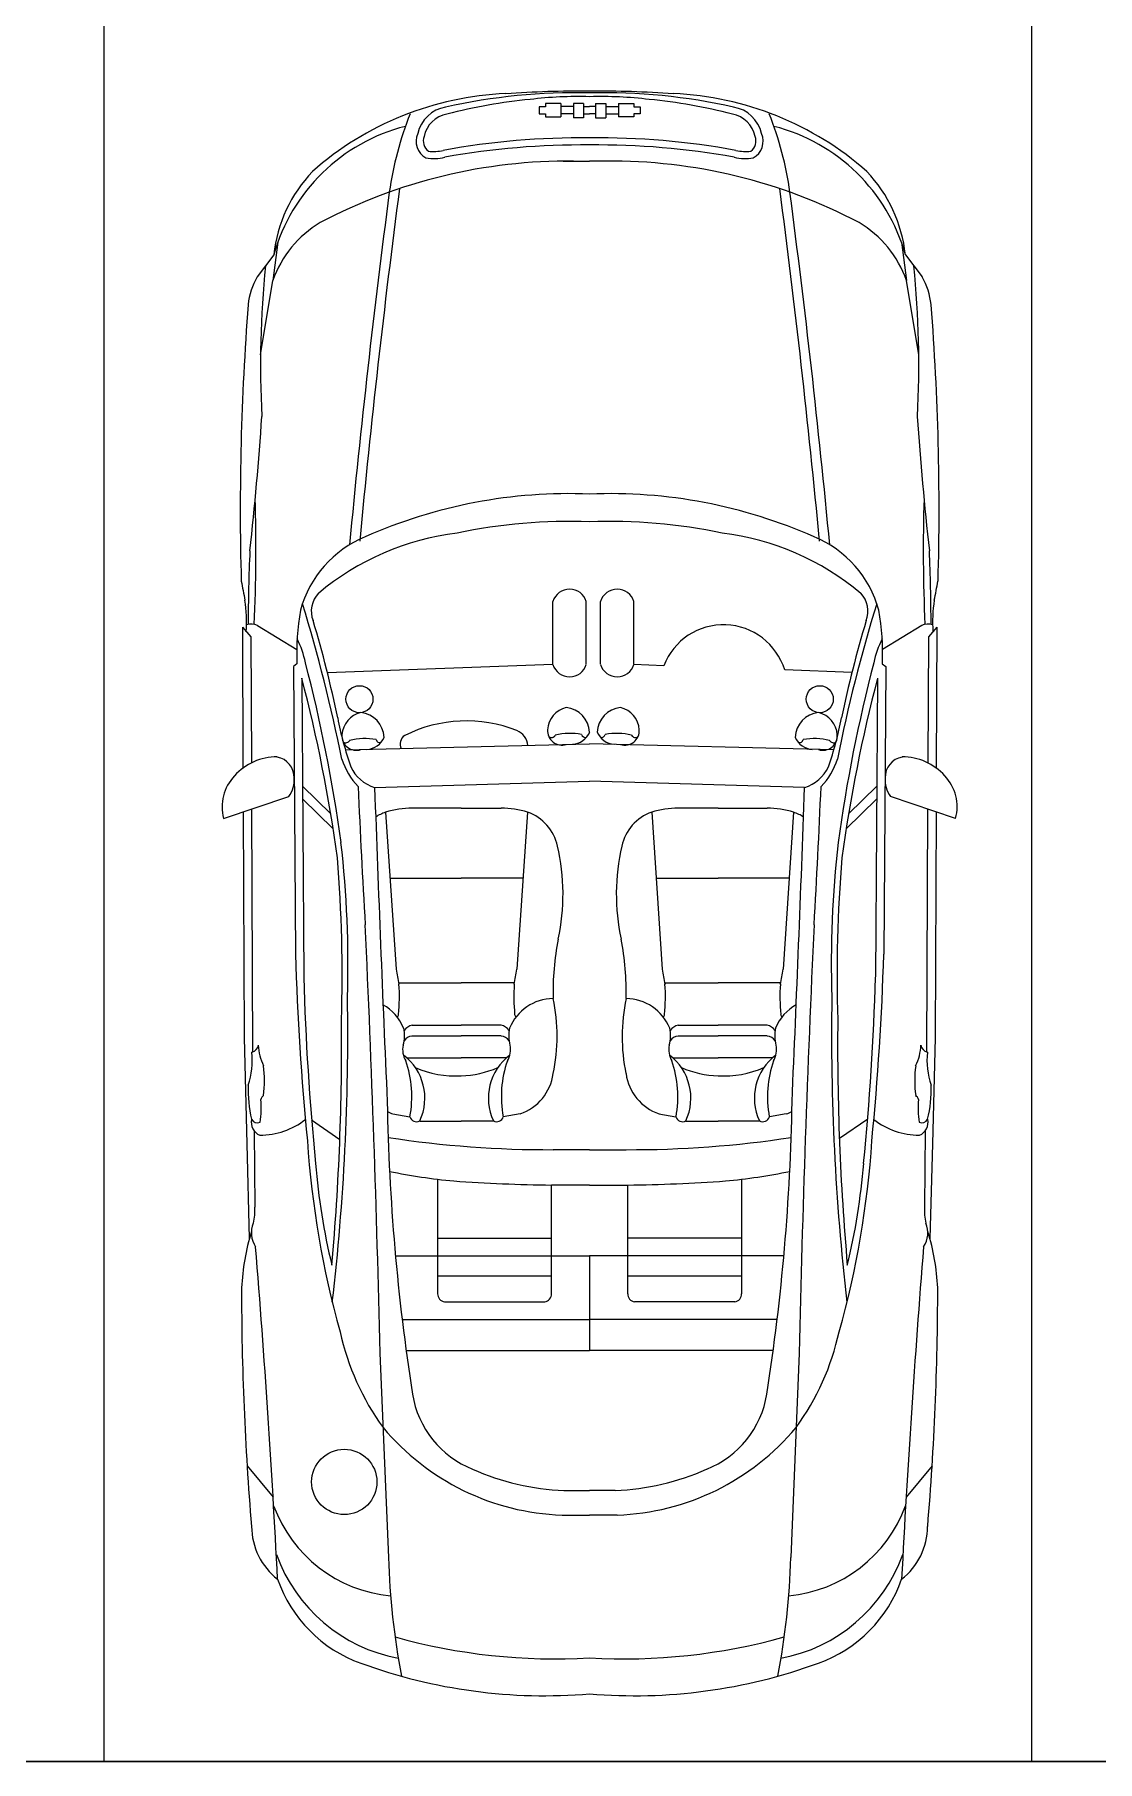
# Model space of a CAD drawing. Header units: inches. Extents: x 484217 to 497210, y -26946 to -21493.
# Drawn here: x 492366.3 to 492481.2, y -22743.9 to -22557.2 of the extents above; entities that cross this region are included whole.
import ezdxf

# ---------------------------------------------------------------- set-up
doc = ezdxf.new("R2010")
doc.units = ezdxf.units.IN
doc.header["$LTSCALE"] = 20
doc.header["$MEASUREMENT"] = 0
doc.layers.add('ceco.net 92', color=9, linetype='Continuous')
doc.layers.add('Parking', color=7, linetype='Continuous')

msp = doc.modelspace()

# ---------------------------------------------------------------- linework, layer by layer
at = {"layer": 'ceco.net 92', "linetype": 'ByBlock', "ltscale": 0.4}
for p, q in [((492420.83, -22565.03), (492420.83, -22565.77)), ((492421.52, -22565.03), (492420.83, -22565.03)), ((492423.17, -22564.65), (492421.52, -22564.65)), ((492421.52, -22564.65), (492421.52, -22565.03)), ((492423.17, -22564.65), (492423.17, -22566.11)), ((492424.54, -22564.98), (492423.17, -22564.98)), ((492424.54, -22564.66), (492424.54, -22566.21)), ((492425.65, -22564.66), (492424.54, -22564.66)), ((492425.65, -22564.66), (492425.65, -22566.21)), ((492425.65, -22564.98), (492426.3, -22564.98)), ((492426.94, -22564.98), (492426.3, -22564.98)), ((492426.94, -22564.66), (492426.94, -22566.21)), ((492426.94, -22564.66), (492428.05, -22564.66)), ((492428.05, -22564.66), (492428.05, -22566.21)), ((492428.05, -22564.98), (492429.42, -22564.98)), ((492429.42, -22564.65), (492429.42, -22566.11)), ((492429.42, -22564.65), (492431.08, -22564.65)), ((492431.08, -22564.65), (492431.08, -22565.03)), ((492431.08, -22565.03), (492431.76, -22565.03)), ((492431.76, -22565.03), (492431.76, -22565.77)), ((492420.83, -22565.77), (492421.52, -22565.77)), ((492421.52, -22565.77), (492421.52, -22566.11)), ((492421.52, -22566.11), (492423.17, -22566.11)), ((492424.54, -22565.78), (492423.17, -22565.78)), ((492425.65, -22566.21), (492424.54, -22566.21)), ((492425.65, -22565.78), (492426.3, -22565.78)), ((492426.94, -22565.78), (492426.3, -22565.78)), ((492426.94, -22566.21), (492428.05, -22566.21)), ((492428.05, -22565.78), (492429.42, -22565.78)), ((492431.08, -22566.11), (492429.42, -22566.11)), ((492431.08, -22565.77), (492431.08, -22566.11)), ((492431.76, -22565.77), (492431.08, -22565.77)), ((492423.43, -22570.89), (492426.3, -22570.89)), ((492429.16, -22570.89), (492426.3, -22570.89)), ((492392.59, -22579.64), (492392.04, -22583.79)), ((492460.01, -22579.64), (492460.55, -22583.79)), ((492392.15, -22581.01), (492390.35, -22583.4)), ((492460.45, -22581.01), (492462.24, -22583.4)), ((492390.71, -22591.85), (492392.04, -22583.79)), ((492461.88, -22591.85), (492460.55, -22583.79)), ((492422.32, -22625.29), (492422.32, -22618.51)), ((492425.93, -22625.29), (492425.93, -22618.51)), ((492427.48, -22625.29), (492427.48, -22618.51)), ((492431.09, -22625.29), (492431.09, -22618.51)), ((492390.39, -22621.11), (492394.63, -22623.67)), ((492462.2, -22621.11), (492457.96, -22623.67)), ((492388.75, -22621.27), (492388.81, -22636.52)), ((492388.75, -22621.27), (492389.67, -22622.32)), ((492389.67, -22622.32), (492389.73, -22635.95)), ((492462.92, -22622.32), (492462.86, -22635.95)), ((492463.85, -22621.27), (492462.92, -22622.32)), ((492463.85, -22621.27), (492463.78, -22636.52)), ((492394.65, -22625.24), (492394.28, -22625.53)), ((492394.28, -22625.53), (492394.49, -22656.63)), ((492395.17, -22626.77), (492395.38, -22659.09)), ((492397.94, -22626.16), (492422.32, -22625.29)), ((492434.32, -22625.44), (492431.08, -22625.32)), ((492454.65, -22626.16), (492447.39, -22625.9)), ((492457.43, -22626.77), (492457.22, -22659.09)), ((492457.94, -22625.24), (492458.31, -22625.53)), ((492458.31, -22625.53), (492458.1, -22656.63)), ((492399.89, -22634.53), (492426.3, -22633.88)), ((492452.7, -22634.53), (492426.3, -22633.88)), ((492403.05, -22638.59), (492426.3, -22637.92)), ((492449.54, -22638.59), (492426.3, -22637.92)), ((492386.72, -22641.95), (492393.77, -22639.58)), ((492395.24, -22638.47), (492398.31, -22641.47)), ((492395.25, -22639.82), (492398.57, -22643.09)), ((492457.34, -22639.82), (492454.03, -22643.09)), ((492457.35, -22638.47), (492454.29, -22641.47)), ((492465.87, -22641.95), (492458.82, -22639.58)), ((492388.83, -22641.24), (492388.94, -22665.66)), ((492389.75, -22640.93), (492389.86, -22667.19)), ((492404.24, -22641.28), (492405.39, -22658.25)), ((492412.4, -22640.84), (492407.09, -22640.84)), ((492412.4, -22640.84), (492416.73, -22640.84)), ((492419.59, -22641.28), (492418.44, -22658.25)), ((492433.01, -22641.28), (492434.15, -22658.25)), ((492440.2, -22640.84), (492435.86, -22640.84)), ((492440.2, -22640.84), (492445.5, -22640.84)), ((492448.35, -22641.28), (492447.21, -22658.25)), ((492462.84, -22640.93), (492462.73, -22667.19)), ((492463.76, -22641.24), (492463.65, -22665.66)), ((492404.72, -22648.42), (492412.4, -22648.42)), ((492419.1, -22648.42), (492412.4, -22648.42)), ((492433.49, -22648.42), (492440.2, -22648.42)), ((492447.87, -22648.42), (492440.2, -22648.42)), ((492405.66, -22659.74), (492412.4, -22659.74)), ((492418.17, -22659.74), (492412.4, -22659.74)), ((492434.42, -22659.74), (492440.2, -22659.74)), ((492446.94, -22659.74), (492440.2, -22659.74)), ((492388.94, -22665.66), (492389.23, -22677.12)), ((492407.09, -22665.47), (492412.4, -22665.47)), ((492407.1, -22664.3), (492412.4, -22664.3)), ((492416.72, -22664.3), (492412.4, -22664.3)), ((492416.73, -22665.47), (492412.4, -22665.47)), ((492435.86, -22665.47), (492440.2, -22665.47)), ((492435.87, -22664.3), (492440.2, -22664.3)), ((492445.49, -22664.3), (492440.2, -22664.3)), ((492445.5, -22665.47), (492440.2, -22665.47)), ((492463.65, -22665.66), (492463.36, -22677.12)), ((492406.51, -22667.83), (492412.4, -22667.83)), ((492417.32, -22667.83), (492412.4, -22667.83)), ((492435.28, -22667.83), (492440.2, -22667.83)), ((492446.08, -22667.83), (492440.2, -22667.83)), ((492396.24, -22674.55), (492399.29, -22676.66)), ((492405.03, -22673.89), (492406.87, -22674.2)), ((492407.93, -22674.66), (492412.4, -22674.66)), ((492415.89, -22674.66), (492412.4, -22674.66)), ((492418.8, -22673.89), (492416.96, -22674.2)), ((492433.79, -22673.89), (492435.63, -22674.2)), ((492436.7, -22674.66), (492440.2, -22674.66)), ((492444.66, -22674.66), (492440.2, -22674.66)), ((492447.56, -22673.89), (492445.73, -22674.2)), ((492456.36, -22674.46), (492453.3, -22676.55)), ((492389.23, -22677.12), (492389.5, -22687.37)), ((492390.04, -22675.76), (492390.08, -22683.96)), ((492462.56, -22675.76), (492462.51, -22683.96)), ((492463.36, -22677.12), (492463.09, -22687.37)), ((492426.3, -22677.76), (492422.36, -22677.76)), ((492426.3, -22677.76), (492430.23, -22677.76)), ((492409.86, -22680.95), (492409.86, -22693.34)), ((492422.19, -22693.34), (492422.19, -22681.59)), ((492426.3, -22681.59), (492422.19, -22681.59)), ((492426.3, -22681.59), (492430.41, -22681.59)), ((492430.41, -22693.34), (492430.41, -22681.59)), ((492442.73, -22680.95), (492442.73, -22693.34)), ((492409.86, -22687.33), (492422.19, -22687.33)), ((492442.73, -22687.33), (492430.41, -22687.33)), ((492405.3, -22689.22), (492426.3, -22689.22)), ((492447.29, -22689.22), (492426.3, -22689.22)), ((492426.3, -22689.22), (492426.3, -22699.48)), ((492422.19, -22691.44), (492409.86, -22691.44)), ((492442.73, -22691.44), (492430.41, -22691.44)), ((492410.6, -22694.21), (492421.45, -22694.21)), ((492441.99, -22694.21), (492431.14, -22694.21)), ((492406.02, -22696.11), (492426.3, -22696.11)), ((492446.57, -22696.11), (492426.3, -22696.11)), ((492406.45, -22699.48), (492426.3, -22699.48)), ((492446.14, -22699.48), (492426.3, -22699.48)), ((492403.63, -22699.76), (492404.54, -22721.83)), ((492448.96, -22699.76), (492448.05, -22721.83)), ((492389.26, -22711.94), (492392.07, -22715.32)), ((492463.33, -22711.94), (492460.52, -22715.32)), ((492423.52, -22714.6), (492426.3, -22714.6)), ((492429.07, -22714.6), (492426.3, -22714.6)), ((492423.31, -22717.26), (492426.3, -22717.26)), ((492429.28, -22717.26), (492426.3, -22717.26))]:
    msp.add_line(p, q, dxfattribs=at)
for centre, radius in [((492401.41, -22629.06), 1.46), ((492451.18, -22629.06), 1.46), ((492399.77, -22713.68), 3.53)]:
    msp.add_circle(centre, radius, dxfattribs=at)
for centre, radius, start, end in [((492425.69, -22691.4), 128.08, 89.7285, 93.7838), ((492426.9, -22691.4), 128.08, 86.2162, 90.2715), ((492418.7, -22597.44), 33.88, 92.4796, 131.3533), ((492411.38, -22568.76), 3.77, 99.9668, 167.0163), ((492424.9, -22628.67), 65.18, 88.7766, 102.5631), ((492424.98, -22619.52), 55.53, 95.2882, 104.725), ((492424.93, -22604.06), 40.15, 88.0499, 97.256), ((492427.69, -22628.67), 65.18, 77.4369, 91.2234), ((492427.66, -22604.06), 40.15, 82.744, 91.9501), ((492427.62, -22619.52), 55.53, 75.275, 84.7118), ((492433.89, -22597.44), 33.88, 48.6467, 87.5204), ((492441.21, -22568.76), 3.77, 12.9837, 80.0332), ((492441, -22579.36), 36.72, 158.3042, 172.0015), ((492411.44, -22568.88), 3.12, 100.7117, 167.7366), ((492441.15, -22568.88), 3.12, 12.2634, 79.2883), ((492411.59, -22579.36), 36.72, 7.9985, 21.6958), ((492411.32, -22586.44), 19.93, 104.3742, 164.1868), ((492409.59, -22568.74), 2.06, 156.3023, 241.261), ((492409.71, -22568.7), 1.4, 159.8902, 233.0209), ((492425.43, -22651.19), 82.82, 89.4, 100.4078), ((492427.16, -22651.19), 82.82, 79.5922, 90.6), ((492442.88, -22568.7), 1.4, 306.9791, 20.1098), ((492443, -22568.74), 2.06, 298.739, 23.6977), ((492441.27, -22586.44), 19.93, 15.8132, 75.6258), ((492409.46, -22566.19), 4.43, 258.7929, 285.674), ((492409.41, -22565.01), 4.84, 263.5513, 282.6293), ((492425.62, -22654.79), 85.65, 89.5489, 100.0611), ((492426.97, -22654.79), 85.65, 79.9389, 90.4511), ((492443.13, -22566.19), 4.43, 254.326, 281.2071), ((492443.18, -22565.01), 4.84, 257.3707, 276.4487), ((492407.53, -22582.68), 15.47, 136.4256, 173.7926), ((492424, -22628.42), 57.53, 89.4335, 117.8054), ((492428.59, -22628.42), 57.53, 62.1946, 90.5665), ((492445.06, -22582.68), 15.47, 6.2074, 43.5744), ((493453.78, -22711.93), 1058.14, 172.52343, 174.60096), ((493454.88, -22711.55), 1058.14, 172.52343, 174.60096), ((491397.71, -22711.55), 1058.14, 5.39904, 7.47657), ((491398.81, -22711.93), 1058.14, 5.39904, 7.47657), ((492403.13, -22587.65), 11.74, 120.5083, 160.8185), ((492449.47, -22587.65), 11.74, 19.1815, 59.4917), ((492396.77, -22587.14), 7.43, 149.7763, 174.3378), ((492493.18, -22592.75), 102.47, 174.0929, 183.208), ((492359.42, -22592.75), 102.47, 356.792, 5.9071), ((492455.82, -22587.14), 7.43, 5.6622, 30.2237), ((492672.59, -22608.51), 284.07, 175.5391, 181.5729), ((492180.01, -22608.51), 284.07, 358.4271, 4.4609), ((492061.25, -22576.27), 330.36, 353.6138, 356.1446), ((492791.34, -22576.27), 330.36, 183.8554, 186.3862), ((492205.22, -22612.77), 185, 357.4583, 1.6741), ((492424.06, -22661.14), 54.3, 87.6369, 113.9407), ((492428.53, -22661.14), 54.3, 66.0593, 92.3631), ((492647.37, -22612.77), 185, 178.3259, 182.5417), ((492424.18, -22669.67), 59.83, 87.9716, 101.7858), ((492428.41, -22669.67), 59.83, 78.2142, 92.0284), ((492406.62, -22622.61), 12.02, 112.5113, 164.7357), ((492415.5, -22639.7), 28.82, 97.0586, 129.984), ((492437.09, -22639.7), 28.82, 50.016, 82.9414), ((492445.97, -22622.61), 12.02, 15.2643, 67.4887), ((492567.39, -22621.05), 178.01, 177.4141, 179.9724), ((492285.2, -22621.05), 178.01, 0.0276, 2.5859), ((492510.64, -22593.2), 124.18, 190.7237, 191.683), ((492424.13, -22619.06), 1.89, 16.8513, 163.1487), ((492429.28, -22619.06), 1.89, 16.8513, 163.1487), ((492341.95, -22593.2), 124.18, 348.317, 349.2763), ((492373.89, -22620.71), 15.32, 356.0663, 8.8793), ((492235.5, -22668.13), 167.21, 11.2414, 17.1819), ((492398.99, -22619.54), 2.79, 136.3282, 201.5072), ((492617.09, -22668.13), 167.21, 162.8181, 168.7586), ((492453.6, -22619.54), 2.79, 338.4928, 43.6718), ((492478.7, -22620.71), 15.32, 171.1207, 183.9337), ((492389.68, -22622.46), 1.53, 62.0371, 107.8668), ((492421.21, -22624.07), 26.58, 169.9869, 182.5209), ((492277.69, -22656.22), 123.95, 11.6969, 16.7153), ((492440.77, -22627.93), 6.92, 17.033, 158.902), ((492574.91, -22656.22), 123.95, 163.2847, 168.3031), ((492431.39, -22624.07), 26.58, 357.4791, 10.0131), ((492462.91, -22622.46), 1.53, 72.1332, 117.9629), ((492386.37, -22626.88), 9.36, 10.8566, 27.5456), ((492466.22, -22626.88), 9.36, 152.4544, 169.1434), ((492237.11, -22668.23), 163.41, 7.7493, 14.6958), ((492237.5, -22666.57), 163.41, 7.7493, 14.6958), ((492424.13, -22624.75), 1.89, 196.8513, 343.1487), ((492429.28, -22624.75), 1.89, 196.8513, 343.1487), ((492615.09, -22666.57), 163.41, 165.3042, 172.2507), ((492615.49, -22668.23), 163.41, 165.3042, 172.2507), ((492402.17, -22633.09), 2.66, 103.566, 176.0612), ((492401.27, -22633.3), 2.8, 2.334, 84.3155), ((492424.4, -22632.54), 2.66, 103.566, 176.0612), ((492423.49, -22632.74), 2.8, 2.334, 84.3155), ((492429.91, -22632.74), 2.8, 95.6845, 177.666), ((492429.01, -22632.54), 2.66, 3.9388, 76.434), ((492451.32, -22633.3), 2.8, 95.6845, 177.666), ((492450.42, -22633.09), 2.66, 3.9388, 76.434), ((492434.51, -22624.39), 36.08, 190.696, 199.3746), ((492412.97, -22646.32), 14.91, 68.4751, 116.5496), ((492423.3, -22632.46), 1.56, 176.1507, 287.7977), ((492430.11, -22632.46), 1.56, 252.2023, 3.8493), ((492418.08, -22624.39), 36.08, 340.6254, 349.304), ((492401.07, -22633.02), 1.56, 176.1507, 287.7977), ((492399.92, -22633.27), 0.5, 239.575, 329.6698), ((492401.96, -22639.54), 6.23, 78.532, 104.9657), ((492402.1, -22632.35), 2.14, 273.1658, 337.0853), ((492403.62, -22633.33), 0.432, 193.8542, 281.6444), ((492406.9, -22633.89), 1.09, 123.5132, 207.8422), ((492417.79, -22634.15), 1.81, 2.6246, 69.052), ((492422.15, -22632.71), 0.5, 239.575, 329.6698), ((492424.19, -22638.98), 6.23, 78.532, 104.9657), ((492424.33, -22631.79), 2.14, 273.1658, 337.0853), ((492425.85, -22632.78), 0.432, 193.8542, 281.6444), ((492429.08, -22631.79), 2.14, 202.9147, 266.8342), ((492427.56, -22632.78), 0.432, 258.3556, 346.1458), ((492429.22, -22638.98), 6.23, 75.0343, 101.468), ((492431.26, -22632.71), 0.5, 210.3302, 300.425), ((492450.49, -22632.35), 2.14, 202.9147, 266.8342), ((492448.97, -22633.33), 0.432, 258.3556, 346.1458), ((492450.63, -22639.54), 6.23, 75.0343, 101.468), ((492451.52, -22633.02), 1.56, 252.2023, 3.8493), ((492452.67, -22633.27), 0.5, 210.3302, 300.425), ((492392.46, -22641.41), 6.11, 89.4849, 138.3148), ((492392.11, -22637.52), 2.24, 358.947, 79.5939), ((492406.6, -22633.34), 7.42, 197.1686, 224.1637), ((492446, -22633.34), 7.42, 315.8363, 342.8314), ((492460.48, -22637.52), 2.24, 100.4061, 181.053), ((492460.13, -22641.41), 6.11, 41.6852, 90.5151), ((492391.36, -22640.69), 4.81, 136.1162, 195.2311), ((492391.22, -22637.76), 3.14, 324.5205, 3.7011), ((492404.25, -22634.62), 4.16, 204.8162, 253.1166), ((492448.34, -22634.62), 4.16, 286.8834, 335.1838), ((492461.38, -22637.76), 3.14, 176.2989, 215.4795), ((492461.23, -22640.69), 4.81, 344.7689, 43.8838), ((493393.7, -22595.54), 993.36, 182.47923, 183.34157), ((496207.77, -22502.9), 3807.14, 182.04259, 182.55444), ((488644.82, -22502.9), 3807.14, 357.44556, 357.95741), ((491458.89, -22595.54), 993.36, 356.65843, 357.52077), ((492405.87, -22645.97), 4.97, 109.219, 123.0743), ((492407.31, -22651.73), 10.9, 91.1376, 106.3676), ((492416.52, -22651.73), 10.9, 73.6324, 88.8624), ((492417.95, -22645.97), 4.97, 11.9043, 70.781), ((492434.64, -22645.97), 4.97, 109.219, 168.0957), ((492436.08, -22651.73), 10.9, 91.1376, 106.3676), ((492445.28, -22651.73), 10.9, 73.6324, 88.8624), ((492446.72, -22645.97), 4.97, 56.9257, 70.781), ((492286.6, -22657.65), 113.57, 358.1682, 6.6272), ((492400.63, -22650.15), 22.79, 347.734, 13.2048), ((492451.97, -22650.15), 22.79, 166.7952, 192.266), ((492565.99, -22657.65), 113.57, 173.3728, 181.8318), ((492243.03, -22658.95), 156.51, 358.2465, 4.6738), ((492609.56, -22658.95), 156.51, 175.3262, 181.7535), ((490469.8, -22743.48), 1934.33, 1.2954, 2.66804), ((494382.79, -22743.48), 1934.33, 177.33196, 178.7046), ((492684.91, -22648.22), 290.54, 181.6581, 185.6442), ((492451.62, -22660.67), 29.28, 168.8086, 181.4888), ((492400.97, -22660.67), 29.28, 358.5112, 11.1914), ((492167.68, -22648.22), 290.54, 354.3558, 358.3419), ((492448.81, -22651.13), 44.01, 189.3191, 191.4599), ((492375.01, -22651.13), 44.01, 348.5401, 350.6809), ((492477.58, -22651.13), 44.01, 189.3191, 191.4599), ((492403.78, -22651.13), 44.01, 348.5401, 350.6809), ((492685.8, -22650.69), 290.54, 181.6581, 185.6442), ((492385.5, -22661.23), 20.23, 354.6132, 3.8473), ((492438.33, -22661.23), 20.23, 176.1527, 185.3868), ((492414.26, -22661.23), 20.23, 354.6132, 3.8473), ((492467.1, -22661.23), 20.23, 176.1527, 185.3868), ((492166.79, -22650.69), 290.54, 354.3558, 358.3419), ((492149.82, -22665.36), 250.33, 353.3724, 0.934), ((492401.43, -22666.57), 5.14, 22.3975, 60.6151), ((492422.39, -22666.57), 5.14, 90.4832, 157.6025), ((492403.05, -22665.52), 19.73, 348.2379, 11.9629), ((492449.54, -22665.52), 19.73, 168.0371, 191.7621), ((492430.2, -22666.57), 5.14, 22.3975, 89.5168), ((492451.16, -22666.57), 5.14, 119.3849, 157.6025), ((492702.78, -22665.36), 250.33, 179.066, 186.6276), ((492127.25, -22666.4), 272.23, 354.9734, 0.5611), ((492405.09, -22663.08), 0.553, 319.6076, 354.8527), ((492418.74, -22663.08), 0.553, 185.1473, 220.3924), ((492433.85, -22663.08), 0.553, 319.6076, 354.8527), ((492447.5, -22663.08), 0.553, 185.1473, 220.3924), ((492725.34, -22666.4), 272.23, 179.4389, 185.0266), ((492402.3, -22665.44), 3.98, 345.012, 11.9446), ((492407.5, -22665.87), 1.62, 104.0887, 141.4563), ((492407.26, -22666.72), 1.26, 97.9059, 144.3308), ((492416.33, -22665.87), 1.62, 38.5437, 75.9113), ((492416.56, -22666.72), 1.26, 35.6692, 82.0941), ((492421.53, -22665.44), 3.98, 168.0554, 194.988), ((492431.06, -22665.44), 3.98, 345.012, 11.9446), ((492436.26, -22665.87), 1.62, 104.0887, 141.4563), ((492436.03, -22666.72), 1.26, 97.9059, 144.3308), ((492445.09, -22665.87), 1.62, 38.5437, 75.9113), ((492445.33, -22666.72), 1.26, 35.6692, 82.0941), ((492450.29, -22665.44), 3.98, 168.0554, 194.988), ((492380.97, -22668.05), 8.85, 341.9331, 5.3947), ((492389.61, -22666.36), 0.871, 281.3717, 354.4621), ((492395.88, -22666.26), 5.41, 182.0162, 206.6401), ((492408.36, -22666.97), 2.28, 167.3205, 211.2352), ((492402.64, -22672.19), 5.84, 335.0712, 52.9273), ((492421.19, -22672.19), 5.84, 127.0727, 204.9288), ((492415.47, -22666.97), 2.28, 328.7648, 12.6795), ((492437.13, -22666.97), 2.28, 167.3205, 211.2352), ((492431.4, -22672.19), 5.84, 335.0712, 52.9273), ((492449.95, -22672.19), 5.84, 127.0727, 204.9288), ((492444.23, -22666.97), 2.28, 328.7648, 12.6795), ((492456.71, -22666.26), 5.41, 333.3599, 357.9838), ((492462.99, -22666.36), 0.871, 185.5379, 258.6283), ((492471.62, -22668.05), 8.85, 174.6053, 198.0669), ((492379.58, -22670.27), 11.57, 351.9142, 7.8999), ((492395.28, -22672.02), 11.79, 349.337, 19.1988), ((492411.8, -22658.85), 10.94, 246.5377, 273.0986), ((492412.02, -22658.85), 10.94, 271.9607, 293.4623), ((492428.54, -22672.02), 11.79, 160.8012, 190.663), ((492417.05, -22668.83), 5.35, 289.0023, 352.384), ((492435.54, -22668.83), 5.35, 187.616, 250.9977), ((492424.05, -22672.02), 11.79, 349.337, 19.1988), ((492440.57, -22658.85), 10.94, 246.5377, 268.0393), ((492440.79, -22658.85), 10.94, 266.9014, 293.4623), ((492457.31, -22672.02), 11.79, 160.8012, 190.663), ((492473.01, -22670.27), 11.57, 172.1001, 188.0858), ((492402.74, -22671.33), 13.37, 177.6843, 193.6152), ((492449.85, -22671.33), 13.37, 346.3848, 2.3157), ((492382.91, -22673.36), 7.89, 349.5516, 7.4148), ((492391.94, -22672.86), 1.32, 133.1546, 156.5923), ((492633.49, -22668.71), 229.11, 180.9666, 188.9081), ((492219.11, -22668.71), 229.11, 351.0919, 359.0334), ((492460.65, -22672.86), 1.32, 23.4077, 46.8454), ((492469.69, -22673.36), 7.89, 172.5852, 190.4484), ((492391.19, -22674.82), 1.48, 166.5921, 248.2713), ((492390.37, -22674.14), 0.708, 208.3927, 294.7941), ((492390.6, -22668.13), 8.07, 270.2668, 307.9562), ((492406.77, -22668.83), 5.35, 244.0948, 250.9977), ((492407.58, -22673.99), 0.748, 196.333, 297.6818), ((492416.24, -22673.99), 0.748, 242.3182, 343.667), ((492436.35, -22673.99), 0.748, 196.333, 297.6818), ((492445.01, -22673.99), 0.748, 242.3182, 343.667), ((492445.82, -22668.83), 5.35, 289.0023, 295.9052), ((492461.99, -22668.13), 8.07, 232.0438, 269.7332), ((492462.22, -22674.14), 0.708, 245.2059, 331.6073), ((492461.41, -22674.82), 1.48, 291.7287, 13.4079), ((492496.74, -22670.12), 101.18, 183.7829, 195.6695), ((492421.89, -22563.39), 114.37, 261.2606, 270.2395), ((492430.71, -22563.39), 114.37, 269.7605, 278.7394), ((492355.86, -22670.12), 101.18, 344.3305, 356.2171), ((492465.44, -22673.83), 68.99, 184.5132, 193.7694), ((492418.08, -22613.43), 68.02, 258.6191, 264.5406), ((492434.51, -22613.43), 68.02, 275.4594, 281.3809), ((492387.15, -22673.83), 68.99, 346.2306, 355.4868), ((492424.43, -22503.03), 178.57, 265.8827, 269.2786), ((492428.16, -22503.03), 178.57, 270.7214, 274.1173), ((492385.05, -22684.4), 5.06, 345.1221, 4.9469), ((492467.55, -22684.4), 5.06, 175.0531, 194.8779), ((492392.42, -22686.75), 2.7, 157.1536, 214.0373), ((492460.17, -22686.75), 2.7, 325.9627, 22.8464), ((492412.56, -22693.73), 23.91, 162.7044, 177.5117), ((491174.37, -22786.8), 1219.8, 2.94215, 4.63357), ((493678.22, -22786.8), 1219.8, 175.36643, 177.05785), ((492440.04, -22693.73), 23.91, 2.4883, 17.2956), ((492694.16, -22692.8), 305.5, 179.9784, 184.8235), ((492410.76, -22693.33), 0.901, 180.7327, 259.4708), ((492421.28, -22693.33), 0.901, 280.5292, 359.2673), ((492431.31, -22693.33), 0.901, 180.7327, 259.4708), ((492441.83, -22693.33), 0.901, 280.5292, 359.2673), ((492158.43, -22692.8), 305.5, 355.1765, 0.0216), ((492426.21, -22691.59), 27.52, 192.2932, 216.0657), ((492426.38, -22691.59), 27.52, 323.9343, 347.7068), ((492417.54, -22702.52), 10.53, 189.103, 248.2899), ((492435.06, -22702.52), 10.53, 291.7101, 350.897), ((492424.25, -22690.84), 26.44, 219.8857, 267.9657), ((492428.34, -22690.84), 26.44, 272.0343, 320.1143), ((492424.5, -22687.97), 26.64, 245.9563, 267.9016), ((492428.09, -22687.97), 26.64, 272.0984, 294.0437), ((492406.12, -22711.15), 14.89, 200.0401, 264.8145), ((492446.47, -22711.15), 14.89, 275.1855, 339.9599), ((492396.98, -22718.46), 7.23, 180.2588, 232.3561), ((492455.61, -22718.46), 7.23, 307.6439, 359.7412), ((492408.84, -22715.58), 17.46, 199.9436, 259.3433), ((492487.48, -22719.21), 82.98, 181.8129, 190.7507), ((492365.12, -22719.21), 82.98, 349.2493, 358.1871), ((492443.75, -22715.58), 17.46, 280.6567, 340.0564), ((492406.55, -22719.33), 14.81, 199.1451, 250.3076), ((492446.04, -22719.33), 14.81, 289.6924, 340.8549), ((492422.58, -22668.54), 64.27, 254.3613, 273.3117), ((492430.01, -22668.54), 64.27, 266.6883, 285.6387), ((492421.42, -22679.06), 57.73, 249.8823, 274.8473), ((492431.17, -22679.06), 57.73, 265.1527, 290.1177)]:
    msp.add_arc(centre, radius, start, end, dxfattribs=at)
at = {"layer": 'Parking'}
for p, q in [((492373.81, -22743.9), (492373.81, -22551.1)), ((492373.81, -22743.9), (492373.81, -22551.1)), ((492474.11, -22743.9), (492474.11, -22551.1)), ((492474.11, -22743.9), (492474.11, -22551.1)), ((492273.51, -22743.9), (492373.81, -22743.9)), ((492373.81, -22743.9), (492273.51, -22743.9)), ((492373.81, -22743.9), (492474.11, -22743.9)), ((492474.11, -22743.9), (492373.81, -22743.9)), ((492474.11, -22743.9), (492574.41, -22743.9)), ((492574.41, -22743.9), (492474.11, -22743.9))]:
    msp.add_line(p, q, dxfattribs=at)

doc.saveas('drawing.dxf')
